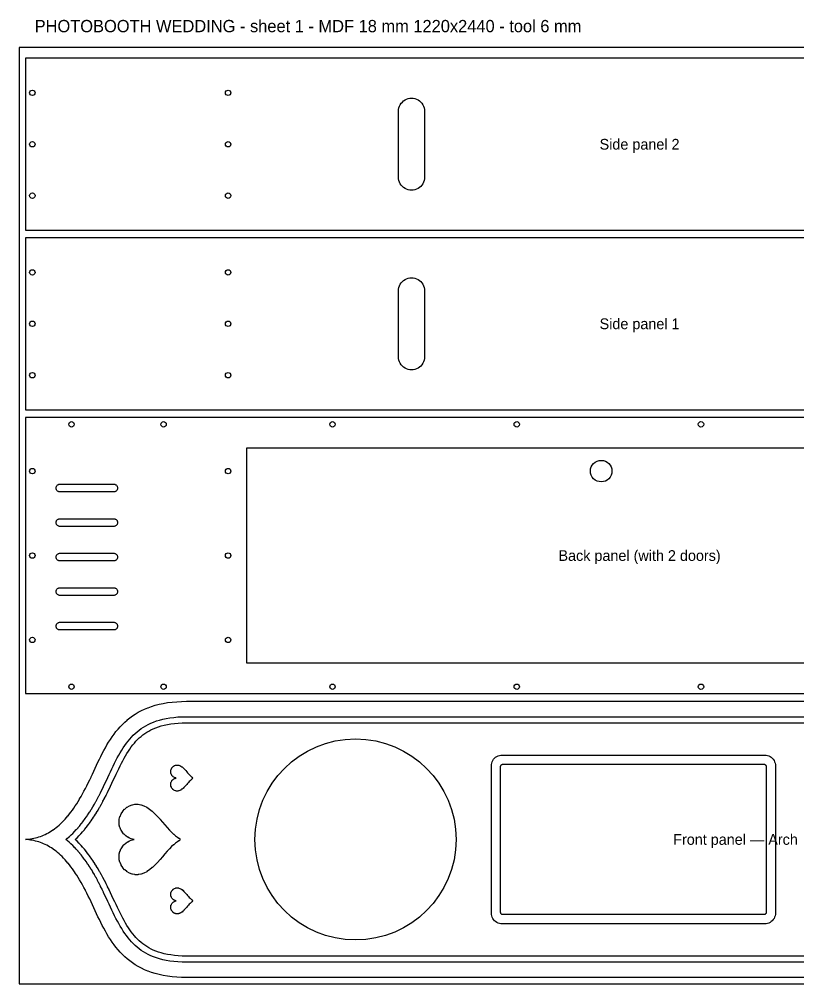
# Model space of a CAD drawing. Header units: millimetres. Extents: x 0 to 2440, y 0 to 1257.
# Drawn here: x 0 to 1014, y 0 to 1257 of the extents above; entities that cross this region are included whole.
import ezdxf
from ezdxf.enums import TextEntityAlignment as Align

# ---------------------------------------------------------------- set-up
doc = ezdxf.new("R2010")
doc.units = ezdxf.units.MM
for name, color, linetype in [('CUT_DOOR', 6, 'Continuous'), ('CUT_INSIDE', 5, 'Continuous'), ('CUT_OUTSIDE', 1, 'Continuous'), ('DRILL_7', 3, 'Continuous'), ('ENGRAVE_V', 2, 'Continuous'), ('LABELS', 7, 'Continuous'), ('SHEET', 8, 'Continuous')]:
    doc.layers.add(name, color=color, linetype=linetype)

msp = doc.modelspace()

# ---------------------------------------------------------------- linework, layer by layer
at = {"layer": 'CUT_DOOR'}
msp.add_lwpolyline([(1213, 698), (296, 698), (296, 418), (1213, 418)], close=True, dxfattribs=at)
at = {"layer": 'CUT_INSIDE'}
for points in [[(494, 1137), (494.145, 1139.219), (494.579, 1141.4), (495.294, 1143.506), (496.278, 1145.5), (497.513, 1147.349), (498.979, 1149.021), (500.651, 1150.487), (502.5, 1151.722), (504.494, 1152.706), (506.6, 1153.421), (508.781, 1153.855), (511, 1154), (513.219, 1153.855), (515.4, 1153.421), (517.506, 1152.706), (519.5, 1151.722), (521.349, 1150.487), (523.021, 1149.021), (524.487, 1147.349), (525.722, 1145.5), (526.706, 1143.506), (527.421, 1141.4), (527.855, 1139.219), (528, 1137), (528, 1051), (527.855, 1048.781), (527.421, 1046.6), (526.706, 1044.494), (525.722, 1042.5), (524.487, 1040.651), (523.021, 1038.979), (521.349, 1037.513), (519.5, 1036.278), (517.506, 1035.294), (515.4, 1034.579), (513.219, 1034.145), (511, 1034), (508.781, 1034.145), (506.6, 1034.579), (504.494, 1035.294), (502.5, 1036.278), (500.651, 1037.513), (498.979, 1038.979), (497.513, 1040.651), (496.278, 1042.5), (495.294, 1044.494), (494.579, 1046.6), (494.145, 1048.781), (494, 1051)], [(494, 903), (494.145, 905.219), (494.579, 907.4), (495.294, 909.506), (496.278, 911.5), (497.513, 913.349), (498.979, 915.021), (500.651, 916.487), (502.5, 917.722), (504.494, 918.706), (506.6, 919.421), (508.781, 919.855), (511, 920), (513.219, 919.855), (515.4, 919.421), (517.506, 918.706), (519.5, 917.722), (521.349, 916.487), (523.021, 915.021), (524.487, 913.349), (525.722, 911.5), (526.706, 909.506), (527.421, 907.4), (527.855, 905.219), (528, 903), (528, 817), (527.855, 814.781), (527.421, 812.6), (526.706, 810.494), (525.722, 808.5), (524.487, 806.651), (523.021, 804.979), (521.349, 803.513), (519.5, 802.278), (517.506, 801.294), (515.4, 800.579), (513.219, 800.145), (511, 800), (508.781, 800.145), (506.6, 800.579), (504.494, 801.294), (502.5, 802.278), (500.651, 803.513), (498.979, 804.979), (497.513, 806.651), (496.278, 808.5), (495.294, 810.494), (494.579, 812.6), (494.145, 814.781), (494, 817)], [(53, 641), (52.347, 641.043), (51.706, 641.17), (51.087, 641.381), (50.5, 641.67), (49.956, 642.033), (49.464, 642.464), (49.033, 642.956), (48.67, 643.5), (48.381, 644.087), (48.17, 644.706), (48.043, 645.347), (48, 646), (48.043, 646.653), (48.17, 647.294), (48.381, 647.913), (48.67, 648.5), (49.033, 649.044), (49.464, 649.536), (49.956, 649.967), (50.5, 650.33), (51.087, 650.619), (51.706, 650.83), (52.347, 650.957), (53, 651), (123, 651), (123.653, 650.957), (124.294, 650.83), (124.913, 650.619), (125.5, 650.33), (126.044, 649.967), (126.536, 649.536), (126.967, 649.044), (127.33, 648.5), (127.619, 647.913), (127.83, 647.294), (127.957, 646.653), (128, 646), (127.957, 645.347), (127.83, 644.706), (127.619, 644.087), (127.33, 643.5), (126.967, 642.956), (126.536, 642.464), (126.044, 642.033), (125.5, 641.67), (124.913, 641.381), (124.294, 641.17), (123.653, 641.043), (123, 641)], [(53, 596), (52.347, 596.043), (51.706, 596.17), (51.087, 596.381), (50.5, 596.67), (49.956, 597.033), (49.464, 597.464), (49.033, 597.956), (48.67, 598.5), (48.381, 599.087), (48.17, 599.706), (48.043, 600.347), (48, 601), (48.043, 601.653), (48.17, 602.294), (48.381, 602.913), (48.67, 603.5), (49.033, 604.044), (49.464, 604.536), (49.956, 604.967), (50.5, 605.33), (51.087, 605.619), (51.706, 605.83), (52.347, 605.957), (53, 606), (123, 606), (123.653, 605.957), (124.294, 605.83), (124.913, 605.619), (125.5, 605.33), (126.044, 604.967), (126.536, 604.536), (126.967, 604.044), (127.33, 603.5), (127.619, 602.913), (127.83, 602.294), (127.957, 601.653), (128, 601), (127.957, 600.347), (127.83, 599.706), (127.619, 599.087), (127.33, 598.5), (126.967, 597.956), (126.536, 597.464), (126.044, 597.033), (125.5, 596.67), (124.913, 596.381), (124.294, 596.17), (123.653, 596.043), (123, 596)], [(53, 551), (52.347, 551.043), (51.706, 551.17), (51.087, 551.381), (50.5, 551.67), (49.956, 552.033), (49.464, 552.464), (49.033, 552.956), (48.67, 553.5), (48.381, 554.087), (48.17, 554.706), (48.043, 555.347), (48, 556), (48.043, 556.653), (48.17, 557.294), (48.381, 557.913), (48.67, 558.5), (49.033, 559.044), (49.464, 559.536), (49.956, 559.967), (50.5, 560.33), (51.087, 560.619), (51.706, 560.83), (52.347, 560.957), (53, 561), (123, 561), (123.653, 560.957), (124.294, 560.83), (124.913, 560.619), (125.5, 560.33), (126.044, 559.967), (126.536, 559.536), (126.967, 559.044), (127.33, 558.5), (127.619, 557.913), (127.83, 557.294), (127.957, 556.653), (128, 556), (127.957, 555.347), (127.83, 554.706), (127.619, 554.087), (127.33, 553.5), (126.967, 552.956), (126.536, 552.464), (126.044, 552.033), (125.5, 551.67), (124.913, 551.381), (124.294, 551.17), (123.653, 551.043), (123, 551)], [(53, 506), (52.347, 506.043), (51.706, 506.17), (51.087, 506.381), (50.5, 506.67), (49.956, 507.033), (49.464, 507.464), (49.033, 507.956), (48.67, 508.5), (48.381, 509.087), (48.17, 509.706), (48.043, 510.347), (48, 511), (48.043, 511.653), (48.17, 512.294), (48.381, 512.913), (48.67, 513.5), (49.033, 514.044), (49.464, 514.536), (49.956, 514.967), (50.5, 515.33), (51.087, 515.619), (51.706, 515.83), (52.347, 515.957), (53, 516), (123, 516), (123.653, 515.957), (124.294, 515.83), (124.913, 515.619), (125.5, 515.33), (126.044, 514.967), (126.536, 514.536), (126.967, 514.044), (127.33, 513.5), (127.619, 512.913), (127.83, 512.294), (127.957, 511.653), (128, 511), (127.957, 510.347), (127.83, 509.706), (127.619, 509.087), (127.33, 508.5), (126.967, 507.956), (126.536, 507.464), (126.044, 507.033), (125.5, 506.67), (124.913, 506.381), (124.294, 506.17), (123.653, 506.043), (123, 506)], [(53, 461), (52.347, 461.043), (51.706, 461.17), (51.087, 461.381), (50.5, 461.67), (49.956, 462.033), (49.464, 462.464), (49.033, 462.956), (48.67, 463.5), (48.381, 464.087), (48.17, 464.706), (48.043, 465.347), (48, 466), (48.043, 466.653), (48.17, 467.294), (48.381, 467.913), (48.67, 468.5), (49.033, 469.044), (49.464, 469.536), (49.956, 469.967), (50.5, 470.33), (51.087, 470.619), (51.706, 470.83), (52.347, 470.957), (53, 471), (123, 471), (123.653, 470.957), (124.294, 470.83), (124.913, 470.619), (125.5, 470.33), (126.044, 469.967), (126.536, 469.536), (126.967, 469.044), (127.33, 468.5), (127.619, 467.913), (127.83, 467.294), (127.957, 466.653), (128, 466), (127.957, 465.347), (127.83, 464.706), (127.619, 464.087), (127.33, 463.5), (126.967, 462.956), (126.536, 462.464), (126.044, 462.033), (125.5, 461.67), (124.913, 461.381), (124.294, 461.17), (123.653, 461.043), (123, 461)], [(204.455, 267.992), (204.455, 267.992), (204.53, 268), (204.455, 268.008), (204.455, 268.008), (204.374, 268.015), (204.219, 268.035), (204.055, 268.063), (203.725, 268.134), (203.554, 268.179), (203.071, 268.328), (202.894, 268.392), (202.297, 268.641), (202.113, 268.729), (201.446, 269.091), (201.256, 269.208), (200.565, 269.689), (200.374, 269.841), (199.704, 270.441), (199.518, 270.631), (198.91, 271.342), (198.739, 271.574), (198.228, 272.385), (198.151, 272.518), (198.085, 272.656), (197.697, 273.551), (197.639, 273.701), (197.594, 273.855), (197.35, 274.817), (197.316, 274.978), (197.296, 275.141), (197.211, 276.154), (197.204, 276.319), (197.21, 276.483), (197.295, 277.524), (197.315, 277.686), (197.348, 277.845), (197.608, 278.886), (197.653, 279.04), (197.71, 279.189), (198.142, 280.198), (198.21, 280.34), (198.289, 280.477), (198.881, 281.416), (198.971, 281.546), (199.07, 281.669), (199.803, 282.503), (199.913, 282.619), (200.032, 282.726), (200.878, 283.424), (201.009, 283.524), (201.149, 283.613), (202.078, 284.151), (202.229, 284.23), (202.387, 284.296), (203.373, 284.661), (203.541, 284.715), (203.713, 284.753), (204.739, 284.937), (204.915, 284.961), (205.092, 284.969), (206.149, 284.969), (206.322, 284.962), (206.492, 284.939), (207.583, 284.75), (207.739, 284.716), (207.891, 284.67), (209.015, 284.283), (209.274, 284.173), (210.427, 283.583), (210.631, 283.464), (211.804, 282.677), (211.957, 282.564), (213.14, 281.596), (213.249, 281.5), (214.433, 280.379), (214.507, 280.305), (215.686, 279.066), (215.732, 279.016), (216.902, 277.7), (216.925, 277.673), (218.086, 276.32), (218.089, 276.317), (219.229, 274.981), (219.236, 274.973), (220.341, 273.708), (220.357, 273.69), (221.421, 272.528), (221.446, 272.502), (222.462, 271.469), (222.496, 271.436), (223.455, 270.549), (223.498, 270.511), (224.386, 269.781), (224.439, 269.739), (224.597, 269.626), (224.754, 269.502), (224.897, 269.363), (225.026, 269.21), (225.138, 269.045), (225.234, 268.869), (225.312, 268.685), (225.371, 268.494), (225.411, 268.299), (225.431, 268.1), (225.431, 267.9), (225.411, 267.701), (225.371, 267.506), (225.312, 267.315), (225.234, 267.131), (225.138, 266.955), (225.026, 266.79), (224.897, 266.637), (224.754, 266.498), (224.597, 266.374), (224.439, 266.261), (224.386, 266.219), (223.498, 265.489), (223.455, 265.451), (222.496, 264.564), (222.462, 264.531), (221.446, 263.498), (221.421, 263.472), (220.357, 262.31), (220.341, 262.292), (219.236, 261.027), (219.229, 261.019), (218.089, 259.683), (218.086, 259.68), (216.925, 258.327), (216.902, 258.3), (215.732, 256.984), (215.686, 256.934), (214.507, 255.695), (214.433, 255.621), (213.249, 254.5), (213.14, 254.404), (211.957, 253.436), (211.804, 253.323), (210.631, 252.536), (210.427, 252.417), (209.274, 251.827), (209.015, 251.717), (207.891, 251.33), (207.739, 251.284), (207.583, 251.25), (206.492, 251.061), (206.322, 251.038), (206.149, 251.031), (205.092, 251.031), (204.915, 251.039), (204.739, 251.063), (203.713, 251.247), (203.541, 251.285), (203.373, 251.339), (202.387, 251.704), (202.229, 251.77), (202.078, 251.849), (201.149, 252.387), (201.009, 252.476), (200.878, 252.576), (200.032, 253.274), (199.913, 253.381), (199.803, 253.497), (199.07, 254.331), (198.971, 254.454), (198.881, 254.584), (198.289, 255.523), (198.21, 255.66), (198.142, 255.802), (197.71, 256.811), (197.653, 256.96), (197.608, 257.114), (197.348, 258.155), (197.315, 258.314), (197.295, 258.476), (197.21, 259.517), (197.204, 259.681), (197.211, 259.846), (197.296, 260.859), (197.316, 261.022), (197.35, 261.183), (197.594, 262.145), (197.639, 262.299), (197.697, 262.449), (198.085, 263.344), (198.151, 263.482), (198.228, 263.615), (198.739, 264.426), (198.91, 264.658), (199.518, 265.369), (199.704, 265.559), (200.374, 266.159), (200.565, 266.311), (201.256, 266.792), (201.446, 266.909), (202.113, 267.271), (202.297, 267.359), (202.894, 267.608), (203.071, 267.672), (203.554, 267.821), (203.725, 267.866), (204.055, 267.937), (204.219, 267.965), (204.374, 267.985)], [(969.99, 286), (970.382, 285.974), (970.767, 285.898), (971.139, 285.772), (971.49, 285.598), (971.817, 285.38), (972.112, 285.121), (972.371, 284.826), (972.589, 284.5), (972.762, 284.148), (972.888, 283.776), (972.965, 283.392), (972.99, 283), (972.99, 93), (972.965, 92.608), (972.888, 92.224), (972.762, 91.852), (972.589, 91.5), (972.371, 91.174), (972.112, 90.879), (971.817, 90.62), (971.49, 90.402), (971.139, 90.228), (970.767, 90.102), (970.382, 90.026), (969.99, 90), (629.99, 90), (629.599, 90.026), (629.214, 90.102), (628.842, 90.228), (628.49, 90.402), (628.164, 90.62), (627.869, 90.879), (627.61, 91.174), (627.392, 91.5), (627.219, 91.852), (627.093, 92.224), (627.016, 92.608), (626.99, 93), (626.99, 283), (627.016, 283.392), (627.093, 283.776), (627.219, 284.148), (627.392, 284.5), (627.61, 284.826), (627.869, 285.121), (628.164, 285.38), (628.49, 285.598), (628.842, 285.772), (629.214, 285.898), (629.599, 285.974), (629.99, 286)], [(149.817, 187.997), (149.842, 188), (149.817, 188.003), (149.653, 188.012), (149.507, 188.025), (148.821, 188.113), (148.657, 188.141), (147.477, 188.395), (147.305, 188.44), (145.702, 188.935), (145.524, 189), (143.6, 189.801), (143.416, 189.889), (141.29, 191.042), (141.1, 191.159), (138.903, 192.69), (138.712, 192.841), (136.575, 194.756), (136.389, 194.947), (134.437, 197.232), (134.266, 197.464), (132.611, 200.087), (132.534, 200.22), (132.468, 200.358), (131.205, 203.272), (131.147, 203.422), (131.102, 203.576), (130.306, 206.719), (130.272, 206.88), (130.251, 207.043), (129.975, 210.344), (129.968, 210.509), (129.975, 210.674), (130.25, 214.048), (130.27, 214.21), (130.303, 214.369), (131.139, 217.722), (131.184, 217.876), (131.241, 218.025), (132.624, 221.254), (132.692, 221.396), (132.771, 221.533), (134.662, 224.532), (134.751, 224.662), (134.851, 224.784), (137.192, 227.45), (137.302, 227.566), (137.422, 227.673), (140.139, 229.916), (140.27, 230.016), (140.41, 230.104), (143.421, 231.849), (143.573, 231.929), (143.731, 231.995), (146.957, 233.187), (147.124, 233.241), (147.296, 233.279), (150.667, 233.885), (150.843, 233.908), (151.02, 233.916), (154.48, 233.916), (154.652, 233.909), (154.823, 233.886), (158.332, 233.276), (158.488, 233.242), (158.641, 233.196), (162.167, 231.981), (162.425, 231.871), (165.94, 230.075), (166.143, 229.956), (169.622, 227.624), (169.774, 227.511), (173.198, 224.711), (173.307, 224.615), (176.665, 221.435), (176.739, 221.361), (180.03, 217.902), (180.076, 217.853), (183.3, 214.224), (183.323, 214.198), (186.486, 210.511), (186.489, 210.507), (189.583, 206.883), (189.59, 206.875), (192.599, 203.429), (192.615, 203.411), (195.529, 200.23), (195.553, 200.204), (198.354, 197.358), (198.388, 197.326), (201.048, 194.865), (201.091, 194.827), (203.575, 192.781), (203.628, 192.74), (205.894, 191.118), (205.958, 191.075), (207.961, 189.862), (208.036, 189.821), (208.094, 189.793), (208.263, 189.699), (208.422, 189.589), (208.57, 189.464), (208.705, 189.326), (208.825, 189.175), (208.931, 189.014), (209.021, 188.843), (209.094, 188.664), (209.149, 188.479), (209.186, 188.289), (209.205, 188.097), (209.205, 187.903), (209.186, 187.711), (209.149, 187.521), (209.094, 187.336), (209.021, 187.157), (208.931, 186.986), (208.825, 186.825), (208.705, 186.674), (208.57, 186.536), (208.422, 186.411), (208.263, 186.301), (208.094, 186.207), (208.036, 186.179), (207.961, 186.138), (205.958, 184.925), (205.894, 184.882), (203.628, 183.26), (203.575, 183.219), (201.091, 181.173), (201.048, 181.135), (198.388, 178.674), (198.354, 178.642), (195.553, 175.796), (195.529, 175.77), (192.615, 172.589), (192.599, 172.571), (189.59, 169.125), (189.583, 169.117), (186.489, 165.493), (186.486, 165.489), (183.323, 161.802), (183.3, 161.776), (180.076, 158.147), (180.03, 158.098), (176.739, 154.639), (176.665, 154.565), (173.307, 151.385), (173.198, 151.289), (169.774, 148.489), (169.622, 148.376), (166.143, 146.044), (165.94, 145.925), (162.425, 144.129), (162.167, 144.019), (158.641, 142.804), (158.488, 142.758), (158.332, 142.724), (154.823, 142.114), (154.652, 142.091), (154.48, 142.084), (151.02, 142.084), (150.843, 142.092), (150.667, 142.115), (147.296, 142.721), (147.124, 142.759), (146.957, 142.813), (143.731, 144.005), (143.573, 144.071), (143.421, 144.151), (140.41, 145.896), (140.27, 145.984), (140.139, 146.084), (137.422, 148.327), (137.302, 148.434), (137.192, 148.55), (134.851, 151.216), (134.751, 151.338), (134.662, 151.468), (132.771, 154.467), (132.692, 154.604), (132.624, 154.746), (131.241, 157.975), (131.184, 158.124), (131.139, 158.278), (130.303, 161.631), (130.27, 161.79), (130.25, 161.952), (129.975, 165.326), (129.968, 165.491), (129.975, 165.656), (130.251, 168.957), (130.272, 169.12), (130.306, 169.281), (131.102, 172.424), (131.147, 172.578), (131.205, 172.728), (132.468, 175.642), (132.534, 175.78), (132.611, 175.913), (134.266, 178.536), (134.437, 178.768), (136.389, 181.053), (136.575, 181.244), (138.712, 183.159), (138.903, 183.31), (141.1, 184.841), (141.29, 184.958), (143.416, 186.111), (143.6, 186.199), (145.524, 187), (145.702, 187.065), (147.305, 187.56), (147.477, 187.605), (148.657, 187.859), (148.821, 187.887), (149.507, 187.975), (149.653, 187.988)], [(204.455, 107.992), (204.455, 107.992), (204.53, 108), (204.455, 108.008), (204.455, 108.008), (204.374, 108.015), (204.219, 108.035), (204.055, 108.063), (203.725, 108.134), (203.554, 108.179), (203.071, 108.328), (202.894, 108.392), (202.297, 108.641), (202.113, 108.729), (201.446, 109.091), (201.256, 109.208), (200.565, 109.689), (200.374, 109.841), (199.704, 110.441), (199.518, 110.631), (198.91, 111.342), (198.739, 111.574), (198.228, 112.385), (198.151, 112.518), (198.085, 112.656), (197.697, 113.551), (197.639, 113.701), (197.594, 113.855), (197.35, 114.817), (197.316, 114.978), (197.296, 115.141), (197.211, 116.154), (197.204, 116.319), (197.21, 116.483), (197.295, 117.524), (197.315, 117.686), (197.348, 117.845), (197.608, 118.886), (197.653, 119.04), (197.71, 119.189), (198.142, 120.198), (198.21, 120.34), (198.289, 120.477), (198.881, 121.416), (198.971, 121.546), (199.07, 121.669), (199.803, 122.503), (199.913, 122.619), (200.032, 122.726), (200.878, 123.424), (201.009, 123.524), (201.149, 123.613), (202.078, 124.151), (202.229, 124.23), (202.387, 124.296), (203.373, 124.661), (203.541, 124.715), (203.713, 124.753), (204.739, 124.937), (204.915, 124.961), (205.092, 124.969), (206.149, 124.969), (206.322, 124.962), (206.492, 124.939), (207.583, 124.75), (207.739, 124.716), (207.891, 124.67), (209.015, 124.283), (209.274, 124.173), (210.427, 123.583), (210.631, 123.464), (211.804, 122.677), (211.957, 122.564), (213.14, 121.596), (213.249, 121.5), (214.433, 120.379), (214.507, 120.305), (215.686, 119.066), (215.732, 119.016), (216.902, 117.7), (216.925, 117.673), (218.086, 116.32), (218.089, 116.317), (219.229, 114.981), (219.236, 114.973), (220.341, 113.708), (220.357, 113.69), (221.421, 112.528), (221.446, 112.502), (222.462, 111.469), (222.496, 111.436), (223.455, 110.549), (223.498, 110.511), (224.386, 109.781), (224.439, 109.739), (224.597, 109.626), (224.754, 109.502), (224.897, 109.363), (225.026, 109.21), (225.138, 109.045), (225.234, 108.869), (225.312, 108.685), (225.371, 108.494), (225.411, 108.299), (225.431, 108.1), (225.431, 107.9), (225.411, 107.701), (225.371, 107.506), (225.312, 107.315), (225.234, 107.131), (225.138, 106.955), (225.026, 106.79), (224.897, 106.637), (224.754, 106.498), (224.597, 106.374), (224.439, 106.261), (224.386, 106.219), (223.498, 105.489), (223.455, 105.451), (222.496, 104.564), (222.462, 104.531), (221.446, 103.498), (221.421, 103.472), (220.357, 102.31), (220.341, 102.292), (219.236, 101.027), (219.229, 101.019), (218.089, 99.683), (218.086, 99.68), (216.925, 98.327), (216.902, 98.3), (215.732, 96.984), (215.686, 96.934), (214.507, 95.695), (214.433, 95.621), (213.249, 94.5), (213.14, 94.404), (211.957, 93.436), (211.804, 93.323), (210.631, 92.536), (210.427, 92.417), (209.274, 91.827), (209.015, 91.717), (207.891, 91.33), (207.739, 91.284), (207.583, 91.25), (206.492, 91.061), (206.322, 91.038), (206.149, 91.031), (205.092, 91.031), (204.915, 91.039), (204.739, 91.063), (203.713, 91.247), (203.541, 91.285), (203.373, 91.339), (202.387, 91.704), (202.229, 91.77), (202.078, 91.849), (201.149, 92.387), (201.009, 92.476), (200.878, 92.576), (200.032, 93.274), (199.913, 93.381), (199.803, 93.497), (199.07, 94.331), (198.971, 94.454), (198.881, 94.584), (198.289, 95.523), (198.21, 95.66), (198.142, 95.802), (197.71, 96.811), (197.653, 96.96), (197.608, 97.114), (197.348, 98.155), (197.315, 98.314), (197.295, 98.476), (197.21, 99.517), (197.204, 99.681), (197.211, 99.846), (197.296, 100.859), (197.316, 101.022), (197.35, 101.183), (197.594, 102.145), (197.639, 102.299), (197.697, 102.449), (198.085, 103.344), (198.151, 103.482), (198.228, 103.615), (198.739, 104.426), (198.91, 104.658), (199.518, 105.369), (199.704, 105.559), (200.374, 106.159), (200.565, 106.311), (201.256, 106.792), (201.446, 106.909), (202.113, 107.271), (202.297, 107.359), (202.894, 107.608), (203.071, 107.672), (203.554, 107.821), (203.725, 107.866), (204.055, 107.937), (204.219, 107.965), (204.374, 107.985)]]:
    msp.add_lwpolyline(points, close=True, dxfattribs=at)
for centre, radius in [((758, 668), 14), ((437.99, 188), 131)]:
    msp.add_circle(centre, radius, dxfattribs=at)
at = {"layer": 'CUT_OUTSIDE'}
for points in [[(1608, 1206), (8, 1206), (8, 982), (1608, 982)], [(1608, 972), (8, 972), (8, 748), (1608, 748)], [(1608, 738), (8, 738), (8, 378), (1608, 378)]]:
    msp.add_lwpolyline(points, close=True, dxfattribs=at)
msp.add_lwpolyline([(1857.966, 8), (217.995, 8), (217.986, 8), (211.389, 8.111), (211.371, 8.112), (205.052, 8.441), (205.033, 8.442), (198.98, 8.982), (198.961, 8.984), (193.166, 9.729), (193.145, 9.732), (187.6, 10.674), (187.58, 10.678), (182.277, 11.811), (182.256, 11.817), (177.186, 13.135), (177.165, 13.141), (172.322, 14.637), (172.3, 14.644), (167.674, 16.311), (167.652, 16.32), (163.236, 18.152), (163.214, 18.161), (158.999, 20.152), (158.978, 20.162), (154.956, 22.304), (154.935, 22.316), (151.098, 24.603), (151.078, 24.616), (147.418, 27.042), (147.399, 27.056), (143.908, 29.614), (143.89, 29.628), (140.559, 32.313), (140.542, 32.327), (137.364, 35.132), (137.348, 35.146), (134.315, 38.064), (134.3, 38.079), (131.403, 41.103), (131.39, 41.118), (128.622, 44.243), (128.61, 44.257), (125.962, 47.477), (125.951, 47.49), (123.416, 50.797), (123.406, 50.81), (120.976, 54.199), (120.968, 54.211), (118.634, 57.674), (118.627, 57.686), (116.382, 61.218), (116.376, 61.228), (114.213, 64.822), (114.207, 64.831), (112.117, 68.48), (112.112, 68.488), (110.087, 72.186), (110.084, 72.194), (108.116, 75.934), (108.113, 75.94), (106.195, 79.716), (106.192, 79.721), (104.317, 83.524), (102.472, 87.357), (100.653, 91.204), (98.853, 95.06), (97.063, 98.918), (95.276, 102.769), (95.275, 102.771), (93.484, 106.609), (93.482, 106.613), (91.678, 110.431), (91.675, 110.437), (89.85, 114.228), (89.846, 114.237), (87.993, 117.995), (87.988, 118.005), (86.118, 121.684), (86.112, 121.696), (84.243, 125.256), (84.237, 125.268), (82.367, 128.71), (82.36, 128.723), (80.489, 132.049), (80.482, 132.063), (78.61, 135.274), (78.602, 135.288), (76.728, 138.387), (76.719, 138.401), (74.843, 141.388), (74.834, 141.403), (72.956, 144.28), (72.945, 144.296), (71.064, 147.064), (71.053, 147.08), (69.168, 149.742), (69.156, 149.758), (67.268, 152.314), (67.255, 152.331), (65.362, 154.783), (65.349, 154.801), (63.451, 157.15), (63.436, 157.168), (61.534, 159.417), (61.518, 159.435), (59.61, 161.585), (59.593, 161.603), (57.679, 163.655), (57.661, 163.673), (55.741, 165.629), (55.722, 165.647), (53.795, 167.508), (53.775, 167.527), (51.84, 169.295), (51.819, 169.314), (49.877, 170.99), (49.854, 171.009), (47.904, 172.596), (47.88, 172.614), (45.921, 174.113), (45.896, 174.131), (43.928, 175.543), (43.902, 175.56), (41.924, 176.887), (41.897, 176.904), (39.909, 178.148), (39.881, 178.164), (37.882, 179.326), (37.853, 179.342), (35.842, 180.423), (35.813, 180.438), (33.79, 181.441), (33.76, 181.455), (31.725, 182.38), (31.695, 182.394), (29.647, 183.244), (29.615, 183.256), (27.554, 184.032), (27.522, 184.043), (25.446, 184.747), (25.415, 184.757), (23.323, 185.39), (23.292, 185.398), (21.185, 185.962), (21.154, 185.97), (19.031, 186.465), (19, 186.472), (16.861, 186.901), (16.83, 186.907), (14.673, 187.271), (14.643, 187.275), (12.468, 187.576), (12.439, 187.58), (10.245, 187.818), (10.217, 187.821), (8.015, 187.998), (8, 188), (8.015, 188.002), (10.217, 188.179), (10.245, 188.182), (12.439, 188.42), (12.468, 188.424), (14.643, 188.725), (14.673, 188.729), (16.83, 189.093), (16.861, 189.099), (19, 189.528), (19.031, 189.535), (21.154, 190.03), (21.185, 190.038), (23.292, 190.602), (23.323, 190.61), (25.415, 191.243), (25.446, 191.253), (27.522, 191.957), (27.554, 191.968), (29.615, 192.744), (29.647, 192.756), (31.695, 193.606), (31.725, 193.62), (33.76, 194.545), (33.79, 194.559), (35.813, 195.562), (35.842, 195.577), (37.853, 196.658), (37.882, 196.674), (39.881, 197.836), (39.909, 197.852), (41.897, 199.096), (41.924, 199.113), (43.902, 200.44), (43.928, 200.457), (45.896, 201.869), (45.921, 201.887), (47.88, 203.386), (47.904, 203.404), (49.854, 204.991), (49.877, 205.01), (51.819, 206.686), (51.84, 206.705), (53.775, 208.473), (53.795, 208.492), (55.722, 210.353), (55.741, 210.371), (57.661, 212.327), (57.679, 212.345), (59.593, 214.397), (59.61, 214.415), (61.518, 216.565), (61.534, 216.583), (63.436, 218.832), (63.451, 218.85), (65.349, 221.199), (65.362, 221.217), (67.255, 223.669), (67.268, 223.686), (69.156, 226.242), (69.168, 226.258), (71.053, 228.92), (71.064, 228.936), (72.945, 231.704), (72.956, 231.72), (74.834, 234.597), (74.843, 234.612), (76.719, 237.599), (76.728, 237.613), (78.602, 240.712), (78.61, 240.726), (80.482, 243.937), (80.489, 243.951), (82.36, 247.277), (82.367, 247.29), (84.237, 250.732), (84.243, 250.744), (86.112, 254.304), (86.118, 254.316), (87.988, 257.995), (87.993, 258.005), (89.846, 261.763), (89.85, 261.772), (91.675, 265.563), (91.678, 265.569), (93.482, 269.387), (93.484, 269.391), (95.275, 273.229), (95.276, 273.231), (97.063, 277.082), (98.852, 280.938), (100.651, 284.791), (102.469, 288.637), (104.313, 292.467), (106.192, 296.279), (106.195, 296.284), (108.113, 300.06), (108.116, 300.066), (110.084, 303.806), (110.087, 303.814), (112.112, 307.512), (112.117, 307.52), (114.207, 311.169), (114.213, 311.178), (116.376, 314.772), (116.382, 314.782), (118.627, 318.314), (118.634, 318.326), (120.968, 321.789), (120.976, 321.801), (123.406, 325.19), (123.416, 325.203), (125.951, 328.51), (125.962, 328.523), (128.61, 331.743), (128.622, 331.757), (131.39, 334.882), (131.403, 334.897), (134.3, 337.921), (134.315, 337.936), (137.348, 340.854), (137.364, 340.868), (140.542, 343.673), (140.559, 343.687), (143.89, 346.372), (143.908, 346.386), (147.399, 348.944), (147.418, 348.958), (151.078, 351.384), (151.098, 351.397), (154.935, 353.684), (154.956, 353.696), (158.978, 355.838), (158.999, 355.848), (163.214, 357.839), (163.236, 357.848), (167.652, 359.68), (167.674, 359.689), (172.3, 361.356), (172.322, 361.363), (177.165, 362.859), (177.186, 362.865), (182.256, 364.183), (182.277, 364.189), (187.58, 365.322), (187.6, 365.326), (193.145, 366.268), (193.166, 366.271), (198.961, 367.016), (198.98, 367.018), (205.033, 367.558), (205.052, 367.559), (211.371, 367.888), (211.389, 367.889), (217.986, 368), (217.995, 368), (1857.966, 368)], dxfattribs=at)
at = {"layer": 'DRILL_7'}
for centre in [(17, 1161), (272, 1161), (17, 1094), (272, 1094), (17, 1027), (272, 1027), (17, 927), (272, 927), (17, 860), (272, 860), (17, 793), (272, 793), (68, 729), (188, 729), (408, 729), (648, 729), (888, 729), (17, 668), (272, 668), (17, 558), (272, 558), (17, 448), (272, 448), (68, 387), (188, 387), (408, 387), (648, 387), (888, 387)]:
    msp.add_circle(centre, 3.5, dxfattribs=at)
at = {"layer": 'ENGRAVE_V'}
for points in [[(1837.989, 28), (218.163, 28), (212.076, 28.103), (206.459, 28.395), (201.142, 28.869), (196.115, 29.514), (191.366, 30.321), (186.884, 31.279), (182.655, 32.378), (178.665, 33.61), (174.899, 34.967), (171.34, 36.442), (167.973, 38.032), (164.781, 39.731), (161.748, 41.539), (158.859, 43.454), (156.099, 45.476), (153.456, 47.606), (150.917, 49.845), (148.473, 52.196), (146.115, 54.658), (143.835, 57.232), (141.626, 59.917), (139.482, 62.713), (137.398, 65.618), (135.37, 68.628), (133.392, 71.741), (131.459, 74.951), (129.567, 78.254), (127.71, 81.646), (125.883, 85.119), (124.08, 88.668), (122.296, 92.285), (120.523, 95.968), (118.755, 99.709), (116.985, 103.5), (115.205, 107.336), (113.418, 111.187), (113.408, 111.208), (113.408, 111.21), (113.398, 111.231), (111.606, 115.068), (111.586, 115.111), (111.584, 115.115), (111.564, 115.158), (109.76, 118.975), (109.73, 119.039), (109.727, 119.046), (109.696, 119.11), (107.872, 122.901), (107.83, 122.987), (107.826, 122.995), (107.784, 123.081), (105.931, 126.839), (105.878, 126.947), (105.872, 126.958), (105.818, 127.065), (103.949, 130.744), (103.888, 130.863), (103.881, 130.875), (103.819, 130.994), (101.95, 134.554), (101.885, 134.678), (101.878, 134.69), (101.811, 134.814), (99.942, 138.256), (99.871, 138.385), (99.864, 138.398), (99.792, 138.527), (97.922, 141.853), (97.846, 141.987), (97.838, 142), (97.761, 142.134), (95.889, 145.345), (95.807, 145.484), (95.799, 145.498), (95.716, 145.636), (93.843, 148.735), (93.755, 148.879), (93.746, 148.894), (93.657, 149.037), (91.781, 152.024), (91.686, 152.173), (91.677, 152.188), (91.581, 152.336), (89.703, 155.214), (89.601, 155.368), (89.591, 155.383), (89.488, 155.536), (87.606, 158.305), (87.497, 158.464), (87.486, 158.48), (87.375, 158.638), (85.49, 161.3), (85.373, 161.464), (85.361, 161.48), (85.242, 161.643), (83.353, 164.199), (83.228, 164.368), (83.215, 164.385), (83.087, 164.552), (81.194, 167.004), (81.059, 167.177), (81.046, 167.194), (80.909, 167.366), (79.011, 169.716), (78.866, 169.893), (78.852, 169.91), (78.705, 170.086), (76.802, 172.335), (76.648, 172.515), (76.632, 172.533), (76.475, 172.712), (74.567, 174.862), (74.402, 175.046), (74.385, 175.064), (74.218, 175.246), (72.304, 177.298), (72.127, 177.484), (72.11, 177.503), (71.931, 177.687), (70.011, 179.642), (69.823, 179.831), (69.804, 179.849), (69.614, 180.035), (67.687, 181.896), (67.488, 182.086), (67.468, 182.104), (67.266, 182.291), (65.332, 184.059), (65.121, 184.249), (65.1, 184.268), (64.887, 184.454), (62.944, 186.131), (62.722, 186.32), (62.7, 186.339), (62.474, 186.525), (60.661, 188), (62.474, 189.475), (62.7, 189.661), (62.722, 189.68), (62.944, 189.869), (64.887, 191.546), (65.1, 191.732), (65.121, 191.751), (65.332, 191.941), (67.266, 193.709), (67.468, 193.896), (67.488, 193.914), (67.687, 194.104), (69.614, 195.965), (69.804, 196.151), (69.823, 196.169), (70.011, 196.358), (71.931, 198.313), (72.11, 198.497), (72.127, 198.516), (72.304, 198.702), (74.218, 200.754), (74.385, 200.936), (74.402, 200.954), (74.567, 201.138), (76.475, 203.288), (76.632, 203.467), (76.648, 203.485), (76.802, 203.665), (78.705, 205.914), (78.852, 206.09), (78.866, 206.107), (79.011, 206.284), (80.909, 208.634), (81.046, 208.806), (81.059, 208.823), (81.194, 208.996), (83.087, 211.448), (83.215, 211.615), (83.228, 211.632), (83.353, 211.801), (85.242, 214.357), (85.361, 214.52), (85.373, 214.536), (85.49, 214.7), (87.375, 217.362), (87.486, 217.52), (87.497, 217.536), (87.606, 217.695), (89.488, 220.464), (89.591, 220.617), (89.601, 220.632), (89.703, 220.786), (91.581, 223.664), (91.677, 223.812), (91.686, 223.827), (91.781, 223.976), (93.657, 226.963), (93.746, 227.106), (93.755, 227.121), (93.843, 227.265), (95.716, 230.364), (95.799, 230.502), (95.807, 230.516), (95.889, 230.655), (97.761, 233.866), (97.838, 234), (97.846, 234.013), (97.922, 234.147), (99.792, 237.473), (99.864, 237.602), (99.871, 237.615), (99.942, 237.744), (101.811, 241.186), (101.878, 241.31), (101.885, 241.322), (101.95, 241.446), (103.819, 245.006), (103.881, 245.125), (103.888, 245.137), (103.949, 245.256), (105.818, 248.935), (105.872, 249.042), (105.878, 249.053), (105.931, 249.161), (107.784, 252.919), (107.826, 253.005), (107.83, 253.013), (107.872, 253.099), (109.696, 256.89), (109.727, 256.954), (109.73, 256.961), (109.76, 257.025), (111.564, 260.842), (111.584, 260.885), (111.586, 260.889), (111.606, 260.932), (113.398, 264.769), (113.408, 264.79), (113.408, 264.792), (113.418, 264.813), (115.205, 268.664), (116.984, 272.498), (118.753, 276.287), (120.52, 280.026), (122.293, 283.707), (124.078, 287.327), (125.88, 290.875), (127.706, 294.348), (129.563, 297.738), (131.454, 301.041), (133.386, 304.25), (135.364, 307.362), (137.391, 310.372), (139.474, 313.276), (141.617, 316.072), (143.825, 318.757), (146.104, 321.331), (148.462, 323.793), (150.905, 326.143), (153.443, 328.383), (156.085, 330.513), (158.844, 332.536), (161.732, 334.451), (164.765, 336.259), (167.956, 337.96), (171.323, 339.55), (174.881, 341.026), (178.647, 342.384), (182.637, 343.617), (186.866, 344.717), (191.349, 345.676), (196.098, 346.483), (201.126, 347.13), (206.443, 347.604), (212.06, 347.897), (218.155, 348), (1837.967, 348)], [(1829.989, 36), (218.23, 36), (212.352, 36.099), (207.023, 36.376), (202.007, 36.823), (197.295, 37.428), (192.873, 38.18), (188.727, 39.065), (184.842, 40.075), (181.202, 41.199), (177.788, 42.429), (174.582, 43.759), (171.563, 45.184), (168.711, 46.702), (166.008, 48.313), (163.435, 50.018), (160.976, 51.82), (158.615, 53.723), (156.339, 55.731), (154.137, 57.848), (152, 60.079), (149.92, 62.427), (147.891, 64.893), (145.908, 67.48), (143.967, 70.185), (142.064, 73.01), (140.196, 75.95), (138.358, 79.003), (136.547, 82.164), (134.759, 85.429), (132.99, 88.793), (131.234, 92.249), (129.488, 95.789), (127.744, 99.413), (125.996, 103.111), (124.238, 106.876), (122.462, 110.703), (120.675, 114.554), (120.661, 114.583), (120.647, 114.615), (118.855, 118.452), (118.828, 118.512), (118.826, 118.516), (118.797, 118.576), (116.994, 122.393), (116.951, 122.483), (116.948, 122.489), (116.905, 122.579), (115.081, 126.37), (115.022, 126.49), (115.018, 126.499), (114.96, 126.618), (113.107, 130.376), (113.032, 130.528), (113.026, 130.538), (112.95, 130.689), (111.081, 134.368), (110.995, 134.535), (110.989, 134.547), (110.902, 134.714), (109.033, 138.273), (108.941, 138.447), (108.935, 138.459), (108.841, 138.633), (106.972, 142.075), (106.873, 142.255), (106.866, 142.268), (106.765, 142.448), (104.895, 145.774), (104.788, 145.962), (104.781, 145.975), (104.673, 146.162), (102.801, 149.374), (102.686, 149.568), (102.678, 149.582), (102.562, 149.776), (100.689, 152.874), (100.565, 153.076), (100.557, 153.091), (100.432, 153.291), (98.556, 156.278), (98.424, 156.487), (98.414, 156.502), (98.28, 156.71), (96.401, 159.587), (96.259, 159.803), (96.249, 159.818), (96.104, 160.033), (94.223, 162.801), (94.07, 163.024), (94.059, 163.04), (93.904, 163.261), (92.019, 165.923), (91.855, 166.153), (91.843, 166.169), (91.676, 166.397), (89.788, 168.953), (89.611, 169.189), (89.599, 169.206), (89.42, 169.44), (87.527, 171.892), (87.338, 172.135), (87.324, 172.152), (87.133, 172.392), (85.235, 174.742), (85.033, 174.99), (85.018, 175.007), (84.813, 175.253), (82.91, 177.502), (82.693, 177.755), (82.678, 177.773), (82.458, 178.023), (80.55, 180.173), (80.319, 180.43), (80.302, 180.448), (80.067, 180.703), (78.153, 182.755), (77.907, 183.016), (77.889, 183.034), (77.639, 183.292), (75.718, 185.248), (75.456, 185.511), (75.437, 185.53), (75.171, 185.79), (73.244, 187.651), (72.965, 187.917), (72.945, 187.935), (72.875, 188), (72.945, 188.065), (72.965, 188.083), (73.244, 188.349), (75.171, 190.21), (75.437, 190.47), (75.456, 190.489), (75.718, 190.752), (77.639, 192.708), (77.889, 192.966), (77.907, 192.984), (78.153, 193.245), (80.067, 195.297), (80.302, 195.552), (80.319, 195.57), (80.55, 195.827), (82.458, 197.977), (82.678, 198.227), (82.693, 198.245), (82.91, 198.498), (84.813, 200.747), (85.018, 200.993), (85.033, 201.01), (85.235, 201.258), (87.133, 203.608), (87.324, 203.848), (87.338, 203.865), (87.527, 204.108), (89.42, 206.56), (89.599, 206.794), (89.611, 206.811), (89.788, 207.047), (91.676, 209.603), (91.843, 209.831), (91.855, 209.847), (92.019, 210.077), (93.904, 212.739), (94.059, 212.96), (94.07, 212.976), (94.223, 213.199), (96.104, 215.967), (96.249, 216.182), (96.259, 216.197), (96.401, 216.413), (98.28, 219.29), (98.414, 219.498), (98.424, 219.513), (98.556, 219.722), (100.432, 222.709), (100.557, 222.909), (100.565, 222.924), (100.689, 223.126), (102.562, 226.224), (102.678, 226.418), (102.686, 226.432), (102.801, 226.626), (104.673, 229.838), (104.781, 230.025), (104.788, 230.038), (104.895, 230.226), (106.765, 233.552), (106.866, 233.732), (106.873, 233.745), (106.972, 233.925), (108.841, 237.367), (108.935, 237.541), (108.941, 237.553), (109.033, 237.727), (110.902, 241.286), (110.989, 241.453), (110.995, 241.465), (111.081, 241.632), (112.95, 245.311), (113.026, 245.462), (113.032, 245.472), (113.107, 245.624), (114.96, 249.382), (115.018, 249.501), (115.022, 249.51), (115.081, 249.63), (116.905, 253.421), (116.948, 253.511), (116.951, 253.517), (116.994, 253.607), (118.797, 257.424), (118.826, 257.484), (118.828, 257.488), (118.855, 257.548), (120.647, 261.385), (120.661, 261.415), (120.675, 261.446), (122.462, 265.297), (124.237, 269.122), (125.994, 272.885), (127.741, 276.581), (129.484, 280.203), (131.232, 283.747), (132.987, 287.202), (134.755, 290.564), (136.543, 293.829), (138.353, 296.989), (140.19, 300.041), (142.058, 302.981), (143.961, 305.805), (145.901, 308.51), (147.883, 311.096), (149.911, 313.563), (151.99, 315.91), (154.126, 318.141), (156.327, 320.259), (158.603, 322.267), (160.963, 324.17), (163.422, 325.972), (165.994, 327.678), (168.696, 329.29), (171.547, 330.808), (174.566, 332.234), (177.772, 333.565), (181.186, 334.796), (184.826, 335.92), (188.71, 336.931), (192.856, 337.817), (197.279, 338.569), (201.992, 339.175), (207.007, 339.623), (212.336, 339.9), (218.223, 340), (1829.968, 340)]]:
    msp.add_lwpolyline(points, dxfattribs=at)
msp.add_lwpolyline([(970.99, 298), (972.818, 297.88), (974.614, 297.523), (976.348, 296.934), (977.99, 296.124), (979.513, 295.107), (980.89, 293.899), (982.097, 292.523), (983.115, 291), (983.925, 289.358), (984.513, 287.623), (984.871, 285.827), (984.99, 284), (984.99, 92), (984.871, 90.173), (984.513, 88.377), (983.925, 86.642), (983.115, 85), (982.097, 83.477), (980.89, 82.101), (979.513, 80.893), (977.99, 79.876), (976.348, 79.066), (974.614, 78.477), (972.818, 78.12), (970.99, 78), (628.99, 78), (627.163, 78.12), (625.367, 78.477), (623.633, 79.066), (621.99, 79.876), (620.468, 80.893), (619.091, 82.101), (617.884, 83.477), (616.866, 85), (616.056, 86.642), (615.468, 88.377), (615.11, 90.173), (614.99, 92), (614.99, 284), (615.11, 285.827), (615.468, 287.623), (616.056, 289.358), (616.866, 291), (617.884, 292.523), (619.091, 293.899), (620.468, 295.107), (621.99, 296.124), (623.633, 296.934), (625.367, 297.523), (627.163, 297.88), (628.99, 298), (970.99, 298)], close=True, dxfattribs=at)
at = {"layer": 'SHEET'}
msp.add_lwpolyline([(0, 0), (2440, 0), (2440, 1220), (0, 1220)], close=True, dxfattribs=at)

# ---------------------------------------------------------------- texts
at = {"layer": 'LABELS'}
msp.add_text('PHOTOBOOTH WEDDING - sheet 1 - MDF 18 mm 1220x2440 - tool 6 mm', height=16, dxfattribs=at).set_placement((20, 1240))
for s, p in [('Side panel 2', (808, 1094)), ('Side panel 1', (808, 860)), ('Back panel (with 2 doors)', (808, 558)), ('Front panel — Arch', (932.999, 188.001))]:
    msp.add_text(s, height=14, dxfattribs=at).set_placement(p, align=Align.MIDDLE_CENTER)

doc.saveas('drawing.dxf')
